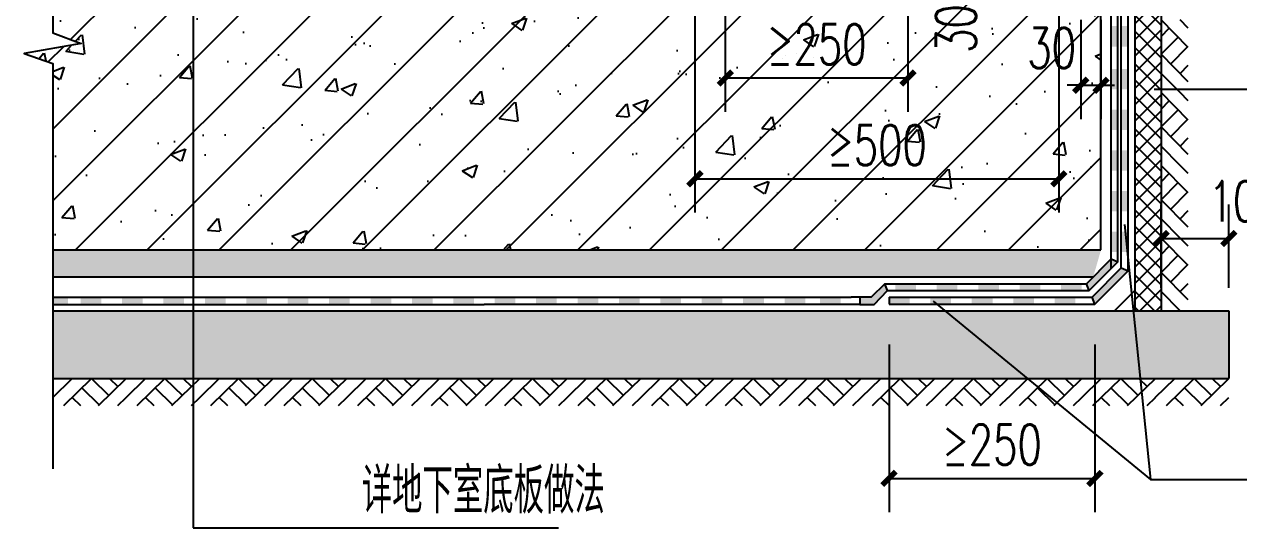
# Model space of a CAD drawing. Header units: millimetres. Extents: x 1742399 to 4898386, y 2481636 to 5226310.
# Drawn here: x 2169872 to 2174175, y 2746748 to 2748533 of the extents above; entities that cross this region are included whole.
import ezdxf

# ---------------------------------------------------------------- set-up
doc = ezdxf.new("R2010")
doc.units = ezdxf.units.MM
doc.header["$LTSCALE"] = 1000
for name, color, linetype in [('6-消防-消防车道、扑救场', 12, 'Continuous'), ('A-detl-H', 9, 'Continuous'), ('A-detl-MEDM', 50, 'Continuous'), ('A-detl-water-DASH', 210, 'Continuous'), ('A-detl-XH', 8, 'Continuous'), ('A-Dims-SYMB', 3, 'Continuous'), ('Ax-B-D01～D02-A$0$A-Anno-Dims', 3, 'Continuous'), ('Ax-B-D01～D02-A$0$Ax-B-D01-20$0$A-Anno-Note', 241, 'Continuous'), ('PUB_DIM', 3, 'Continuous'), ('WALL', 4, 'Continuous'), ('注意事项', 2, 'Continuous')]:
    doc.layers.add(name, color=color, linetype=linetype)
doc.styles.add('_TCH_DIM_T3', font='SIMPLEX', dxfattribs={"width": 0.705882, "bigfont": 'GBCBIG'})
doc.styles.add('Ax-B-D01～D02-A$0$Ax-B-D01-20$0$_TCH_DIM', font='JZFZ_ENA', dxfattribs={"width": 0.7, "bigfont": 'JZFZ_CNB'})
doc.dimstyles.new('_TCH_ARCH&&20', dxfattribs={"dimtxt": 59.5, "dimasz": 20, "dimexe": 50, "dimexo": 60, "dimgap": 20, "dimtad": 1, "dimdec": 0, "dimzin": 0, "dimdsep": 46, "dimtxsty": '_TCH_DIM_T3', "dimblk": 'ARCHTICK', "dimcen": 0.09, "dimclrt": 7, "dimazin": 2, "dimtfac": 1, "dimtdec": 0, "dimtix": 1, "dimtmove": 2, "dimatfit": 3, "dimfxl": 1, "dimtolj": 1, "dimtzin": 0, "dimarcsym": 0})

# ---------------------------------------------------------------- blocks, each defined once
blk = doc.blocks.new('$LinePat$防水层2')
at = {"color": 0}
blk.add_line((0, 0), (600, 0), dxfattribs=at)
blk.add_solid([(150, 0), (450, 0), (150, -100), (450, -100)], dxfattribs=at)
blk = doc.blocks.new('_ArchTick')
at = {"color": 0, "linetype": 'ByBlock', "const_width": 0.4}
blk.add_lwpolyline([(-0.5, -0.5), (0.5, 0.5)], dxfattribs=at)
blk = doc.blocks.new('*D72')
at = {"layer": 'Defpoints', "color": 0, "transparency": 16777216}
for p in [(1118799.7, -671479.8), (1118699.7, -671612.8), (1118799.7, -671612.8)]:
    blk.add_point(p, dxfattribs=at)
at = {"layer": 'PUB_DIM', "color": 0, "lineweight": -2, "transparency": 16777216}
for p, q in [((1118699.7, -671552.8), (1118699.7, -671429.8)), ((1118799.7, -671552.8), (1118799.7, -671429.8)), ((1118699.7, -671479.8), (1118799.7, -671479.8))]:
    blk.add_line(p, q, dxfattribs=at)
at = {"layer": 'PUB_DIM', "color": 0, "lineweight": -2, "transparency": 16777216, "xscale": 20, "yscale": 20, "zscale": 20, "rotation": 180}
blk.add_blockref('_ArchTick', (1118699.7, -671479.8), dxfattribs=at)
at = {"layer": 'PUB_DIM', "color": 0, "lineweight": -2, "transparency": 16777216, "xscale": 20, "yscale": 20, "zscale": 20}
blk.add_blockref('_ArchTick', (1118799.7, -671479.8), dxfattribs=at)
at = {"layer": 'PUB_DIM', "color": 7, "transparency": 16777216, "insert": (1118823.8, -671424.8), "char_height": 59.5, "attachment_point": 5, "style": '_TCH_DIM_T3'}
blk.add_mtext('\\A1;100', dxfattribs=at)
blk = doc.blocks.new('*D74')
at = {"layer": 'Defpoints', "color": 0, "transparency": 16777216}
for p in [(1118297.5, -671576.8), (1118601.6, -671576.8), (1118601.6, -671834.5)]:
    blk.add_point(p, dxfattribs=at)
at = {"layer": 'PUB_DIM', "color": 0, "lineweight": -2, "transparency": 16777216}
for p, q in [((1118297.5, -671636.8), (1118297.5, -671884.5)), ((1118601.6, -671636.8), (1118601.6, -671884.5)), ((1118297.5, -671834.5), (1118601.6, -671834.5))]:
    blk.add_line(p, q, dxfattribs=at)
at = {"layer": 'PUB_DIM', "color": 0, "lineweight": -2, "transparency": 16777216, "xscale": 20, "yscale": 20, "zscale": 20, "rotation": 180}
blk.add_blockref('_ArchTick', (1118297.5, -671834.5), dxfattribs=at)
at = {"layer": 'PUB_DIM', "color": 0, "lineweight": -2, "transparency": 16777216, "xscale": 20, "yscale": 20, "zscale": 20}
blk.add_blockref('_ArchTick', (1118601.6, -671834.5), dxfattribs=at)
at = {"layer": 'PUB_DIM', "color": 7, "transparency": 16777216, "insert": (1118449.5, -671784.7), "char_height": 59.5, "attachment_point": 5, "style": '_TCH_DIM_T3'}
blk.add_mtext('\\A1;≥250', dxfattribs=at)
blk = doc.blocks.new('*D77')
at = {"layer": 'Defpoints', "color": 0, "transparency": 16777216}
for p in [(1118010.7, -671074.7), (1118548.3, -671074.7), (1118548.3, -671391.7)]:
    blk.add_point(p, dxfattribs=at)
at = {"layer": 'PUB_DIM', "color": 0, "lineweight": -2, "transparency": 16777216}
for p, q in [((1118010.7, -671134.7), (1118010.7, -671441.7)), ((1118548.3, -671134.7), (1118548.3, -671441.7)), ((1118010.7, -671391.7), (1118548.3, -671391.7))]:
    blk.add_line(p, q, dxfattribs=at)
at = {"layer": 'PUB_DIM', "color": 0, "lineweight": -2, "transparency": 16777216, "xscale": 20, "yscale": 20, "zscale": 20, "rotation": 180}
blk.add_blockref('_ArchTick', (1118010.7, -671391.7), dxfattribs=at)
at = {"layer": 'PUB_DIM', "color": 0, "lineweight": -2, "transparency": 16777216, "xscale": 20, "yscale": 20, "zscale": 20}
blk.add_blockref('_ArchTick', (1118548.3, -671391.7), dxfattribs=at)
at = {"layer": 'PUB_DIM', "color": 7, "transparency": 16777216, "insert": (1118279.5, -671341.9), "char_height": 59.5, "attachment_point": 5, "style": '_TCH_DIM_T3'}
blk.add_mtext('\\A1;≥500', dxfattribs=at)
blk = doc.blocks.new('*D79')
at = {"layer": 'Defpoints', "color": 0, "transparency": 16777216}
for p in [(1118055.5, -671089.8), (1118325.5, -671089.8), (1118325.5, -671242.5)]:
    blk.add_point(p, dxfattribs=at)
at = {"layer": 'PUB_DIM', "color": 0, "lineweight": -2, "transparency": 16777216}
for p, q in [((1118055.5, -671149.8), (1118055.5, -671292.5)), ((1118325.5, -671149.8), (1118325.5, -671292.5)), ((1118055.5, -671242.5), (1118325.5, -671242.5))]:
    blk.add_line(p, q, dxfattribs=at)
at = {"layer": 'PUB_DIM', "color": 0, "lineweight": -2, "transparency": 16777216, "xscale": 20, "yscale": 20, "zscale": 20, "rotation": 180}
blk.add_blockref('_ArchTick', (1118055.5, -671242.5), dxfattribs=at)
at = {"layer": 'PUB_DIM', "color": 0, "lineweight": -2, "transparency": 16777216, "xscale": 20, "yscale": 20, "zscale": 20}
blk.add_blockref('_ArchTick', (1118325.5, -671242.5), dxfattribs=at)
at = {"layer": 'PUB_DIM', "color": 7, "transparency": 16777216, "insert": (1118190.5, -671192.7), "char_height": 59.5, "attachment_point": 5, "style": '_TCH_DIM_T3'}
blk.add_mtext('\\A1;≥250', dxfattribs=at)
blk = doc.blocks.new('$LinePat$素土夯实')
at = {"color": 0}
for p, q in [((0, -210), (210, 0)), ((120, -300), (420, 0)), ((420, 0), (608, -188)), ((495, -300), (795, 0)), ((615, 0), (705, -90)), ((315, -105), (502, -293)), ((210, -210), (300, -300)), ((705, -300), (795, -210))]:
    blk.add_line(p, q, dxfattribs=at)
blk = doc.blocks.new('*D80')
at = {"layer": 'Defpoints', "color": 0, "transparency": 16777216}
for p in [(1118580.7, -671096.8), (1118610.7, -671096.8), (1118610.7, -671253.3)]:
    blk.add_point(p, dxfattribs=at)
at = {"layer": 'PUB_DIM', "color": 0, "lineweight": -2, "transparency": 16777216}
for p, q in [((1118580.7, -671156.8), (1118580.7, -671303.3)), ((1118610.7, -671156.8), (1118610.7, -671303.3)), ((1118580.7, -671253.3), (1118560.7, -671253.3)), ((1118580.7, -671253.3), (1118610.7, -671253.3)), ((1118610.7, -671253.3), (1118630.7, -671253.3))]:
    blk.add_line(p, q, dxfattribs=at)
at = {"layer": 'PUB_DIM', "color": 0, "lineweight": -2, "transparency": 16777216, "xscale": 20, "yscale": 20, "zscale": 20}
blk.add_blockref('_ArchTick', (1118580.7, -671253.3), dxfattribs=at)
at = {"layer": 'PUB_DIM', "color": 0, "lineweight": -2, "transparency": 16777216, "xscale": 20, "yscale": 20, "zscale": 20, "rotation": 180}
blk.add_blockref('_ArchTick', (1118610.7, -671253.3), dxfattribs=at)
at = {"layer": 'PUB_DIM', "color": 7, "transparency": 16777216, "insert": (1118537.8, -671198.3), "char_height": 59.5, "attachment_point": 5, "style": '_TCH_DIM_T3'}
blk.add_mtext('\\A1;30', dxfattribs=at)
blk = doc.blocks.new('*D81')
at = {"layer": 'Defpoints', "color": 0, "transparency": 16777216}
for p in [(1118451.4, -671096.8), (1118580.7, -671096.8), (1118580.7, -671126.8)]:
    blk.add_point(p, dxfattribs=at)
at = {"layer": 'PUB_DIM', "color": 0, "lineweight": -2, "transparency": 16777216}
for p, q in [((1118451.4, -671096.8), (1118451.4, -671076.8)), ((1118520.7, -671096.8), (1118401.4, -671096.8)), ((1118451.4, -671126.8), (1118451.4, -671096.8)), ((1118520.7, -671126.8), (1118401.4, -671126.8)), ((1118451.4, -671126.8), (1118451.4, -671146.8))]:
    blk.add_line(p, q, dxfattribs=at)
at = {"layer": 'PUB_DIM', "color": 0, "lineweight": -2, "transparency": 16777216, "xscale": 20, "yscale": 20, "zscale": 20}
for p, rotation in [((1118451.4, -671096.8), 270), ((1118451.4, -671126.8), 90)]:
    blk.add_blockref('_ArchTick', p, dxfattribs=dict(at, rotation=rotation))
at = {"layer": 'PUB_DIM', "color": 7, "transparency": 16777216, "insert": (1118396.4, -671169.6), "char_height": 59.5, "attachment_point": 5, "rotation": 90, "style": '_TCH_DIM_T3'}
blk.add_mtext('\\A1;30', dxfattribs=at)
blk = doc.blocks.new('C侧板施工缝')
at = {"layer": 'A-detl-H'}
h = blk.add_hatch(dxfattribs=at)
h.set_pattern_fill('多孔材料', color=8, scale=6, style=0)
h.set_pattern_definition([(45, (801911.772, -849503.523), (-12.0000122, 12.0000122), []), (135, (801911.772, -849503.523), (-12.0000122, -12.0000122), [])])
h.paths.add_polyline_path([(1118699.7, -671586.8), (1118699.7, -670941.8), (1118660.7, -670941.8), (1118660.7, -671586.8)])
at = {"layer": 'A-detl-water-DASH'}
for points in [[(1118625.7, -671510.2), (1118635.7, -671514.4), (1118593.3, -671556.8), (1118589.2, -671546.8)], [(1118640.7, -671523.5), (1118650.7, -671527.7), (1118601.6, -671576.8), (1118597.5, -671566.8)], [(1118295.4, -671556.8), (1118291.3, -671546.8), (1118271.3, -671566.8), (1118254.2, -671566.8), (1118254.2, -671577.3), (1118275.4, -671577.3)]]:
    blk.add_hatch(color=256, dxfattribs=at).paths.add_polyline_path(points)
at = {"layer": 'A-detl-XH', "linetype": 'Continuous'}
h = blk.add_hatch(dxfattribs=at)
h.set_pattern_fill('钢筋混凝土', color=256, scale=30, angle=360, style=0)
h.set_pattern_definition([(45, (1172616.805, -880327.23), (-53.033009, 53.033009), []), (50, (1172616.8, -880327.23), (215.17805, -18.82564), [22.5, -247.5]), (355, (1172616.8, -880327.23), (-41.6254, 225.65764), [18, -198]), (100.4514, (1172634.74, -880328.8), (173.55281, 206.83186), [19.12206, -210.34263]), (46.1842, (1172616.8, -880267.23), (320.1723, -49.6557), [33.75, -371.25]), (96.6356, (1172643.5, -880271.37), (280.3988, 292.23536), [28.6831, -315.5139]), (351.1842, (1172616.8, -880267.23), (280.3986, 292.2356), [27, -297]), (21, (1172646.8, -880282.23), (179.07212, -120.78567), [22.5, -247.5]), (326, (1172646.8, -880282.23), (72.9946, 217.54501), [18, -198]), (71.4514, (1172661.73, -880292.3), (252.06679, 96.75915), [19.12206, -210.34263]), (37.5, (1172616.805, -880327.23), (3.647957, 99.868156), [0, -195.6, 0, -201, 0, -198.75]), (7.5, (1172616.8, -880327.23), (78.92086, 118.323514), [0, -114.6, 0, -191.1, 0, -75.75]), (327.5, (1172549.905, -880327.23), (160.14673, -6.766462), [0, -75, 0, -234, 0, -310.5]), (317.5, (1172519.9, -880327.23), (174.95585, 30.031495), [0, -97.5, 0, -155.4, 0, -220.5])])
edge = h.paths.add_edge_path()
edge.add_ellipse((1117860.7, -670572.5), major_axis=(-9.71, 0), ratio=0.505195, start_angle=121.4117, end_angle=238.5883, ccw=False)
edge.add_line((1117865.7, -670576.7), (1117865.7, -670620.1))
edge.add_arc((1117860.7, -670629.7), 10.8, 0, 62.5136, ccw=False)
edge.add_line((1117871.5, -670629.7), (1117887.2, -670629.7))
edge.add_line((1117887.2, -670629.7), (1117907.4, -670626.6))
edge.add_line((1117907.4, -670626.6), (1117940.7, -670621.6))
edge.add_line((1117940.7, -670621.6), (1117959.9, -670619.6))
edge.add_line((1117959.9, -670619.6), (1117980.1, -670615.5))
edge.add_line((1117980.1, -670615.5), (1118010.7, -670610.5))
edge.add_line((1118010.7, -670610.5), (1118010.7, -669810.4))
edge.add_line((1118010.7, -669810.4), (1117930.6, -669810.4))
edge.add_line((1117930.6, -669810.4), (1117915.3, -669866))
edge.add_line((1117915.3, -669866), (1117900.5, -669768.4))
edge.add_line((1117900.5, -669768.4), (1117885.6, -669810.4))
edge.add_line((1117885.6, -669810.4), (1117710.7, -669810.4))
edge.add_line((1117710.7, -669810.4), (1117710.7, -670646.8))
edge.add_line((1117710.7, -670646.8), (1117746, -670643.8))
edge.add_line((1117746, -670643.8), (1117770.2, -670638.7))
edge.add_line((1117770.2, -670638.7), (1117797.4, -670637.7))
edge.add_line((1117797.4, -670637.7), (1117825.7, -670634.7))
edge.add_line((1117825.7, -670634.7), (1117850, -670630.9))
edge.add_arc((1117860.7, -670629.7), 10.8, 62.5136, 186.6129, ccw=False)
edge.add_line((1117865.7, -670620.1), (1117865.7, -670568.3))
edge = h.paths.add_edge_path()
edge.add_ellipse((1117860.7, -670686.8), major_axis=(-9.71, 0), ratio=0.505195, start_angle=-59.6557, end_angle=59.6557, ccw=False)
edge.add_line((1117855.8, -670682.6), (1117855.8, -670639.2))
edge.add_arc((1117860.7, -670629.7), 10.8, 186.6129, 242.5136, ccw=False)
edge.add_line((1117850, -670630.9), (1117825.7, -670634.7))
edge.add_line((1117825.7, -670634.7), (1117797.4, -670637.7))
edge.add_line((1117797.4, -670637.7), (1117770.2, -670638.7))
edge.add_line((1117770.2, -670638.7), (1117746, -670643.8))
edge.add_line((1117746, -670643.8), (1117710.7, -670646.8))
edge.add_line((1117710.7, -670646.8), (1117710.7, -671096.8))
edge.add_line((1117710.7, -671096.8), (1117061.5, -671096.8))
edge.add_line((1117061.5, -671096.8), (1117061.5, -671176.1))
edge.add_line((1117061.5, -671176.1), (1117103.5, -671191.4))
edge.add_line((1117103.5, -671191.4), (1117019.5, -671206.2))
edge.add_line((1117019.5, -671206.2), (1117061.5, -671221.1))
edge.add_line((1117061.5, -671221.1), (1117061.5, -671496.8))
edge.add_line((1117061.5, -671496.8), (1118610.7, -671496.8))
edge.add_line((1118610.7, -671496.8), (1118610.7, -671126.8))
edge.add_line((1118610.7, -671126.8), (1118580.7, -671096.8))
edge.add_line((1118580.7, -671096.8), (1118010.7, -671096.8))
edge.add_line((1118010.7, -671096.8), (1118010.7, -670610.5))
edge.add_line((1118010.7, -670610.5), (1117980.1, -670615.5))
edge.add_line((1117980.1, -670615.5), (1117959.9, -670619.6))
edge.add_line((1117959.9, -670619.6), (1117940.7, -670621.6))
edge.add_line((1117940.7, -670621.6), (1117907.4, -670626.6))
edge.add_line((1117907.4, -670626.6), (1117887.2, -670629.7))
edge.add_line((1117887.2, -670629.7), (1117871.5, -670629.7))
edge.add_arc((1117860.7, -670629.7), 10.8, -117.4864, 0, ccw=False)
edge.add_line((1117855.8, -670639.2), (1117855.8, -670691))
h = blk.add_hatch(dxfattribs=at)
h.set_pattern_fill('砂灰土', color=256, scale=3, style=0)
h.set_pattern_definition([(37.5, (1173809.472, -880150.66), (-0.37796015, 11.5609426), [0, -9.12, 0, -10.2, 0, -9.75]), (7.5, (1173809.472, -880150.66), (10.6186602, 16.9328764), [0, -4.92, 0, -8.22, 0, -3.15]), (327.5, (1173802.092, -880150.66), (18.68485117, 0.0339543), [0, -3, 0, -10.8, 0, -14.1]), (317.5, (1173802.092, -880150.66), (18.0367596, 5.2660534), [0, -1.5, 0, -7.08, 0, -8.1])])
h.paths.add_polyline_path([(1117061.5, -671496.8), (1117061.5, -671536.8), (1118599.2, -671536.8), (1118610.7, -671496.8)])
h = blk.add_hatch(dxfattribs=at)
h.set_pattern_fill('混凝土', color=256, scale=10, style=0)
h.set_pattern_definition([(50, (1169394.81, -881049.16), (71.726018, -6.275213), [7.5, -82.5]), (355, (1169394.81, -881049.16), (-13.875133, 75.219213), [6, -66]), (100.4514, (1169400.786, -881049.68), (57.850938, 68.943954), [6.37402, -70.11421]), (46.1842, (1169394.81, -881029.16), (106.724105, -16.5519), [11.25, -123.75]), (96.6356, (1169403.7, -881030.54), (93.46627, 97.411787), [9.56103, -105.1713]), (351.1842, (1169394.81, -881029.16), (93.466195, 97.41186), [9, -99]), (21, (1169404.81, -881034.16), (59.690705, -40.261889), [7.5, -82.5]), (326, (1169404.81, -881034.16), (24.331533, 72.515005), [6, -66]), (71.4514, (1169409.78, -881037.51), (84.022263, 32.25305), [6.37402, -70.11421]), (37.5, (1169394.808, -881049.157), (1.2159855, 33.2893854), [0, -65.2, 0, -67, 0, -66.25]), (7.5, (1169394.81, -881049.157), (26.306954, 39.441171), [0, -38.2, 0, -63.7, 0, -25.25]), (327.5, (1169372.508, -881049.157), (53.3822436, -2.2554872), [0, -25, 0, -78, 0, -103.5]), (317.5, (1169362.51, -881049.157), (58.318617, 10.010498), [0, -32.5, 0, -51.8, 0, -73.5])])
h.paths.add_polyline_path([(1118799.7, -671686.8), (1118799.7, -671586.8), (1117061.5, -671586.8), (1117061.5, -671686.8)])
at = {"layer": 'A-detl-MEDM'}
for p, q in [((1117061.5, -671536.8), (1118599.2, -671536.8)), ((1118660.7, -671556.8), (1118630.7, -671586.8))]:
    blk.add_line(p, q, dxfattribs=at)
at = {"layer": 'A-detl-water-DASH'}
for p, q in [((1118625.7, -671276.8), (1118625.7, -671095.7)), ((1118650.7, -671527.7), (1118650.7, -671090.9)), ((1118635.7, -671484.6), (1118635.7, -671104.2)), ((1118640.7, -671279.7), (1118640.7, -671127.7)), ((1118625.7, -671510.2), (1118625.7, -671484.6)), ((1118625.7, -671524.4), (1118625.7, -671488.8)), ((1118635.7, -671514.4), (1118635.7, -671484.6)), ((1118635.7, -671514.4), (1118635.7, -671488.8)), ((1118635.7, -671514.4), (1118635.7, -671491.4)), ((1118640.7, -671518.5), (1118640.7, -671484.6)), ((1118640.7, -671523.5), (1118640.7, -671491.4)), ((1118625.7, -671510.2), (1118589.2, -671546.8)), ((1118635.7, -671514.4), (1118593.3, -671556.8)), ((1118640.7, -671523.5), (1118597.5, -671566.8)), ((1118650.7, -671527.7), (1118601.6, -671576.8)), ((1118291.3, -671546.8), (1118352.7, -671546.8)), ((1118528.2, -671546.8), (1118589.2, -671546.8)), ((1117061.5, -671566.8), (1117699.4, -671566.8)), ((1118254.2, -671566.8), (1118241.5, -671566.8)), ((1118295.4, -671556.8), (1118352.7, -671556.8)), ((1118297.5, -671566.8), (1118363.9, -671566.8)), ((1118297.5, -671566.8), (1118297.5, -671576.8)), ((1118337.4, -671556.8), (1118593.3, -671556.8)), ((1118526.9, -671566.8), (1118597.5, -671566.8)), ((1117061.5, -671577.3), (1117699.4, -671577.3)), ((1118254.2, -671577.3), (1117699.4, -671577.3)), ((1118297.5, -671576.8), (1118363.9, -671576.8)), ((1118336.2, -671576.8), (1118601.6, -671576.8))]:
    blk.add_line(p, q, dxfattribs=at)
for points in [[(1118625.7, -671510.2), (1118635.7, -671514.4), (1118593.3, -671556.8), (1118589.2, -671546.8)], [(1118640.7, -671523.5), (1118650.7, -671527.7), (1118601.6, -671576.8), (1118597.5, -671566.8)], [(1118295.4, -671556.8), (1118291.3, -671546.8), (1118271.3, -671566.8), (1118254.2, -671566.8), (1118254.2, -671577.3), (1118275.4, -671577.3)]]:
    blk.add_lwpolyline(points, close=True, dxfattribs=at)
for points in [[(1118625.7, -671196.1), (1118625.7, -671166), (1118635.7, -671196.1), (1118635.7, -671166)], [(1118640.7, -671196.1), (1118640.7, -671166), (1118650.7, -671196.1), (1118650.7, -671166)], [(1118306.8, -671546.8), (1118337.4, -671546.8), (1118306.8, -671556.8), (1118337.4, -671556.8)], [(1118551.6, -671546.8), (1118582.2, -671546.8), (1118551.6, -671556.8), (1118582.2, -671556.8)], [(1117061.5, -671566.8), (1117084.1, -671566.8), (1117061.5, -671577.3), (1117084.1, -671577.3)], [(1118297.5, -671566.8), (1118328.1, -671566.8), (1118297.5, -671576.8), (1118328.1, -671576.8)], [(1118542.2, -671566.8), (1118572.8, -671566.8), (1118542.2, -671576.8), (1118572.8, -671576.8)]]:
    blk.add_solid(points, dxfattribs=at)
at = {"layer": 'A-Dims-SYMB'}
blk.add_lwpolyline([(1117061.5, -670750.6), (1117061.5, -671176.1), (1117103.5, -671191.4), (1117019.5, -671206.2), (1117061.5, -671221.1), (1117061.5, -671820.5)], dxfattribs=at)
at = {"layer": 'Ax-B-D01～D02-A$0$A-Anno-Dims'}
for p, q in [((1117268.9, -671050.8), (1117268.9, -671907.5)), ((1118689.2, -671259.3), (1119002.4, -671259.3)), ((1118645.3, -671459.4), (1118683.8, -671836.1)), ((1118362.7, -671572.4), (1118683.8, -671836.1)), ((1118683.8, -671836.1), (1119146.5, -671836.1)), ((1117268.9, -671907.5), (1117809.2, -671907.5))]:
    blk.add_line(p, q, dxfattribs=at)
at = {"layer": 'WALL', "linetype": 'Continuous'}
for p, q in [((1118660.7, -670941.8), (1118660.7, -671586.8)), ((1118699.7, -670941.8), (1118699.7, -671586.8)), ((1118610.7, -671496.8), (1118610.7, -671126.8)), ((1117061.5, -671496.8), (1118610.7, -671496.8)), ((1117061.5, -671586.8), (1118799.7, -671586.8)), ((1118799.7, -671586.8), (1118799.7, -671686.8)), ((1117061.5, -671686.8), (1118799.7, -671686.8))]:
    blk.add_line(p, q, dxfattribs=at)
at = {"layer": 'A-detl-water-DASH', "xscale": 0.1001727474213112, "yscale": 0.1000000000058208, "zscale": 0.1, "rotation": 90}
for p in [(1118625.7, -671274.2), (1118640.7, -671274.2), (1118625.7, -671334.3), (1118640.7, -671334.3), (1118625.7, -671394.5), (1118640.7, -671394.5), (1118625.7, -671454.6), (1118640.7, -671454.6), (1118625.7, -671514.7), (1118640.7, -671514.7)]:
    blk.add_blockref('$LinePat$防水层2', p, dxfattribs=at)
at = {"layer": 'A-detl-water-DASH', "xscale": 0.1019877799553797, "yscale": 0.1000000000058208, "zscale": 0.1}
for p in [(1118352.7, -671546.8), (1118413.9, -671546.8), (1118475.1, -671546.8), (1117087.5, -671566.8), (1117148.7, -671566.8), (1117209.9, -671566.8), (1117271.1, -671566.8), (1117332.3, -671566.8), (1117393.5, -671566.8), (1117454.7, -671566.8), (1117515.9, -671566.8), (1117577.1, -671566.8), (1117638.3, -671566.8), (1117699.4, -671566.8), (1117760.6, -671566.8), (1117821.8, -671566.8), (1117883, -671566.8), (1117944.2, -671566.8), (1118005.4, -671566.8), (1118066.6, -671566.8), (1118127.8, -671566.8), (1118180.3, -671566.8), (1118343.4, -671566.8), (1118404.5, -671566.8), (1118465.7, -671566.8)]:
    blk.add_blockref('$LinePat$防水层2', p, dxfattribs=at)
at = {"layer": 'A-detl-XH', "yscale": 0.1333333333333334, "zscale": 0.1333333333333334}
for p, xscale, rotation in [((1118699.7, -671264.3), 0.1352201256025408, 89.9999999940848), ((1118699.7, -671371.8), 0.1352201256025408, 89.9999999940848), ((1118699.7, -671479.3), 0.1352201256025408, 89.9999999940848), ((1118699.7, -671586.8), 0.1352201256025408, 89.9999999940848), ((1117061.5, -671686.8), 0.1366499587012728, 359.9999999999923), ((1117170.1, -671686.8), 0.1366499587012728, 359.9999999999923), ((1117278.8, -671686.8), 0.1366499587012728, 359.9999999999923), ((1117387.4, -671686.8), 0.1366499587012728, 359.9999999999923), ((1117496, -671686.8), 0.1366499587012728, 359.9999999999923), ((1117604.7, -671686.8), 0.1366499587012728, 359.9999999999923), ((1117713.3, -671686.8), 0.1366499587012728, 359.9999999999923), ((1117821.9, -671686.8), 0.1366499587012728, 359.9999999999923), ((1117930.6, -671686.8), 0.1366499587012728, 359.9999999999923), ((1118039.2, -671686.8), 0.1366499587012728, 359.9999999999923), ((1118147.8, -671686.8), 0.1366499587012728, 359.9999999999923), ((1118256.5, -671686.8), 0.1366499587012728, 359.9999999999923), ((1118365.1, -671686.8), 0.1366499587012728, 359.9999999999923), ((1118473.8, -671686.8), 0.1366499587012728, 359.9999999999923), ((1118582.4, -671686.8), 0.1366499587012728, 359.9999999999923), ((1118691, -671686.8), 0.1366499587012728, 359.9999999999923)]:
    blk.add_blockref('$LinePat$素土夯实', p, dxfattribs=dict(at, xscale=xscale, rotation=rotation))
at = {"layer": 'Ax-B-D01～D02-A$0$Ax-B-D01-20$0$A-Anno-Note', "style": 'Ax-B-D01～D02-A$0$Ax-B-D01-20$0$_TCH_DIM', "width": 0.7}
blk.add_text('详地下室底板做法', height=67.52, dxfattribs=at).set_placement((1117518.2, -671886.5))
at = {"layer": 'PUB_DIM'}
for base, p1, p2, text, picture, middle in [((1118548.3, -671391.7), (1118010.7, -671074.7), (1118548.3, -671074.7), '≥500', '*D77', (1118279.5, -671341.9)), ((1118325.5, -671242.5), (1118055.5, -671089.8), (1118325.5, -671089.8), '≥250', '*D79', (1118190.5, -671192.7)), ((1118601.6, -671834.5), (1118297.5, -671576.8), (1118601.6, -671576.8), '≥250', '*D74', (1118449.5, -671784.7))]:
    dim = blk.add_linear_dim(base=base, p1=p1, p2=p2, angle=0, text=text, dimstyle='_TCH_ARCH&&20', dxfattribs=at)
    dim.commit()
    dim.dimension.update_dxf_attribs({"geometry": picture, "text_midpoint": middle, "dimtype": 129})
for base, p1, p2, angle, picture, middle in [((1118451.4, -671096.8), (1118580.7, -671126.8), (1118580.7, -671096.8), 90, '*D81', (1118396.4, -671169.6)), ((1118610.7, -671253.3), (1118580.7, -671096.8), (1118610.7, -671096.8), 0, '*D80', (1118537.8, -671198.3)), ((1118799.7, -671479.8), (1118699.7, -671612.8), (1118799.7, -671612.8), 0, '*D72', (1118823.8, -671424.8))]:
    dim = blk.add_linear_dim(base=base, p1=p1, p2=p2, angle=angle, dimstyle='_TCH_ARCH&&20', dxfattribs=at)
    dim.commit()
    dim.dimension.update_dxf_attribs({"geometry": picture, "text_midpoint": middle, "dimtype": 129})
blk = doc.blocks.new('gouzaozuofadekuai00321')
at = {"layer": '注意事项', "xscale": 0.7706417134671059, "yscale": 0.7706417134671059, "zscale": 0.7706417134671059}
blk.add_blockref('C侧板施工缝', (-660372.1, -2636560.4), dxfattribs=at)

msp = doc.modelspace()

# ---------------------------------------------------------------- block references
at = {"layer": '6-消防-消防车道、扑救场', "xscale": 3.111111111111112, "yscale": 3.111111111111112, "zscale": 3.111111111111112}
msp.add_blockref('gouzaozuofadekuai00321', (1546250.2, 12560313.8), dxfattribs=at)

doc.saveas('drawing.dxf')
